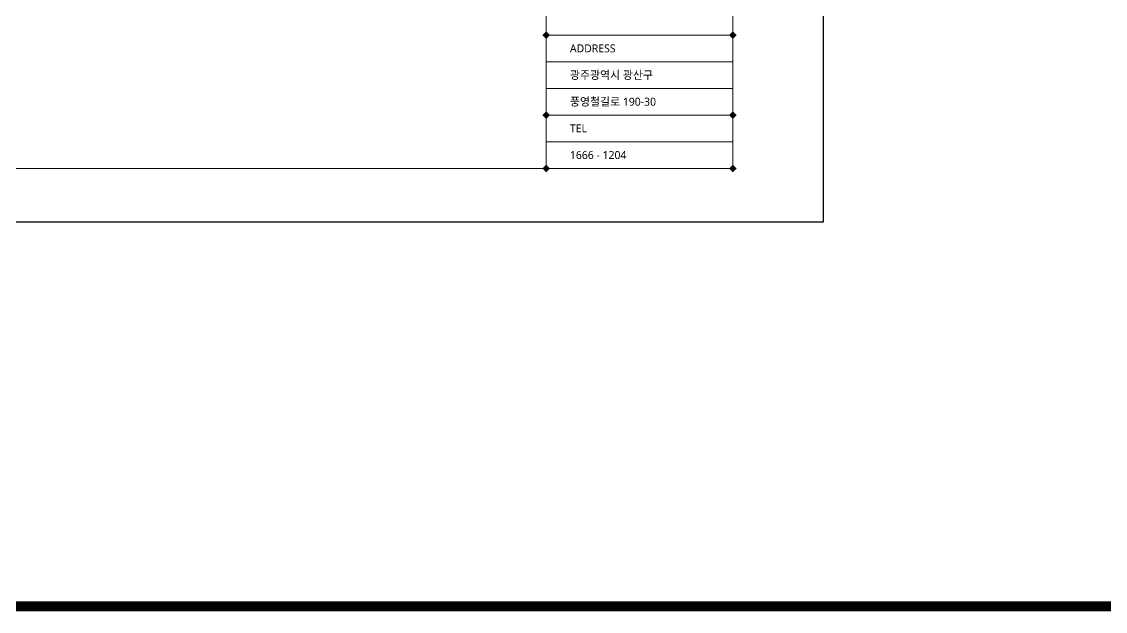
# Model space of a CAD drawing. Header units: millimetres. Extents: x 512 to 764439, y -71 to 559481.
# Drawn here: x 550387 to 563589, y 258366 to 265553 of the extents above; entities that cross this region are included whole.
import ezdxf

# ---------------------------------------------------------------- set-up
doc = ezdxf.new("R2010")
doc.units = ezdxf.units.MM
doc.header["$LTSCALE"] = 50
doc.styles.add('맑은 고딕', font='malgun.ttf')

# ---------------------------------------------------------------- blocks, each defined once
blk = doc.blocks.new('1204design form 23ver')
at = {"lineweight": 30}
h = blk.add_hatch(color=256, dxfattribs=at)
h.dxf.hatch_style = 1
h.paths.add_polyline_path([(96627, -9622), (96571, -9679), (96627, -9735), (96684, -9679)])
h = blk.add_hatch(color=256, dxfattribs=at)
h.dxf.hatch_style = 1
h.paths.add_polyline_path([(99427, -9622), (99371, -9679), (99427, -9735), (99484, -9679)])
h = blk.add_hatch(color=256, dxfattribs=at)
h.dxf.hatch_style = 1
h.paths.add_polyline_path([(96627, -10822), (96571, -10879), (96627, -10935), (96684, -10879)])
h = blk.add_hatch(color=256, dxfattribs=at)
h.dxf.hatch_style = 1
h.paths.add_polyline_path([(99427, -10822), (99371, -10879), (99427, -10935), (99484, -10879)])
h = blk.add_hatch(color=256, dxfattribs=at)
h.dxf.hatch_style = 1
h.paths.add_polyline_path([(96627, -11622), (96571, -11679), (96627, -11735), (96684, -11679)])
h = blk.add_hatch(color=256, dxfattribs=at)
h.dxf.hatch_style = 1
h.paths.add_polyline_path([(99427, -11622), (99371, -11679), (99427, -11735), (99484, -11679)])
at = {"lineweight": 20}
for p, q in [((96627, -11679), (96627, 10481)), ((96627, -9679), (99427, -9679)), ((96627, -10879), (99427, -10879))]:
    blk.add_line(p, q, dxfattribs=at)
at = {"color": 8, "lineweight": 5}
for p, q in [((96627, -10079), (99427, -10079)), ((96627, -10479), (99427, -10479)), ((96627, -11279), (99427, -11279))]:
    blk.add_line(p, q, dxfattribs=at)
blk.add_lwpolyline([(67187, -12479), (100787, -12479), (100787, 11281), (67187, 11281)], close=True)
at = {"lineweight": 20}
blk.add_lwpolyline([(68547, 10481), (99427, 10481), (99427, -11679), (68547, -11679)], close=True, dxfattribs=at)
at = {"char_height": 120, "width": 3200, "attachment_point": 1, "style": '맑은 고딕'}
for s, insert in [('ADDRESS', (96984, -9817)), ('광주광역시 광산구', (96984, -10217)), ('풍영철길로 190-30', (96984, -10617)), ('TEL', (96984, -11017)), ('1666 - 1204', (96984, -11417))]:
    blk.add_mtext(s, dxfattribs=dict(at, insert=insert))

msp = doc.modelspace()

# ---------------------------------------------------------------- linework, layer by layer
at = {"color": 32, "true_color": 0xcd6928, "const_width": 121.76646086}
msp.add_lwpolyline([(453482.33485129, 258426.72254818), (604117.7662628, 258426.72254818)], dxfattribs=at)

# ---------------------------------------------------------------- block references
at = {"xscale": 0.8125005846066201, "yscale": 0.8125005846066201, "zscale": 0.8125005846066201}
msp.add_blockref('1204design form 23ver', (478266.49224181, 273252.02004976), dxfattribs=at)

doc.saveas('drawing.dxf')
